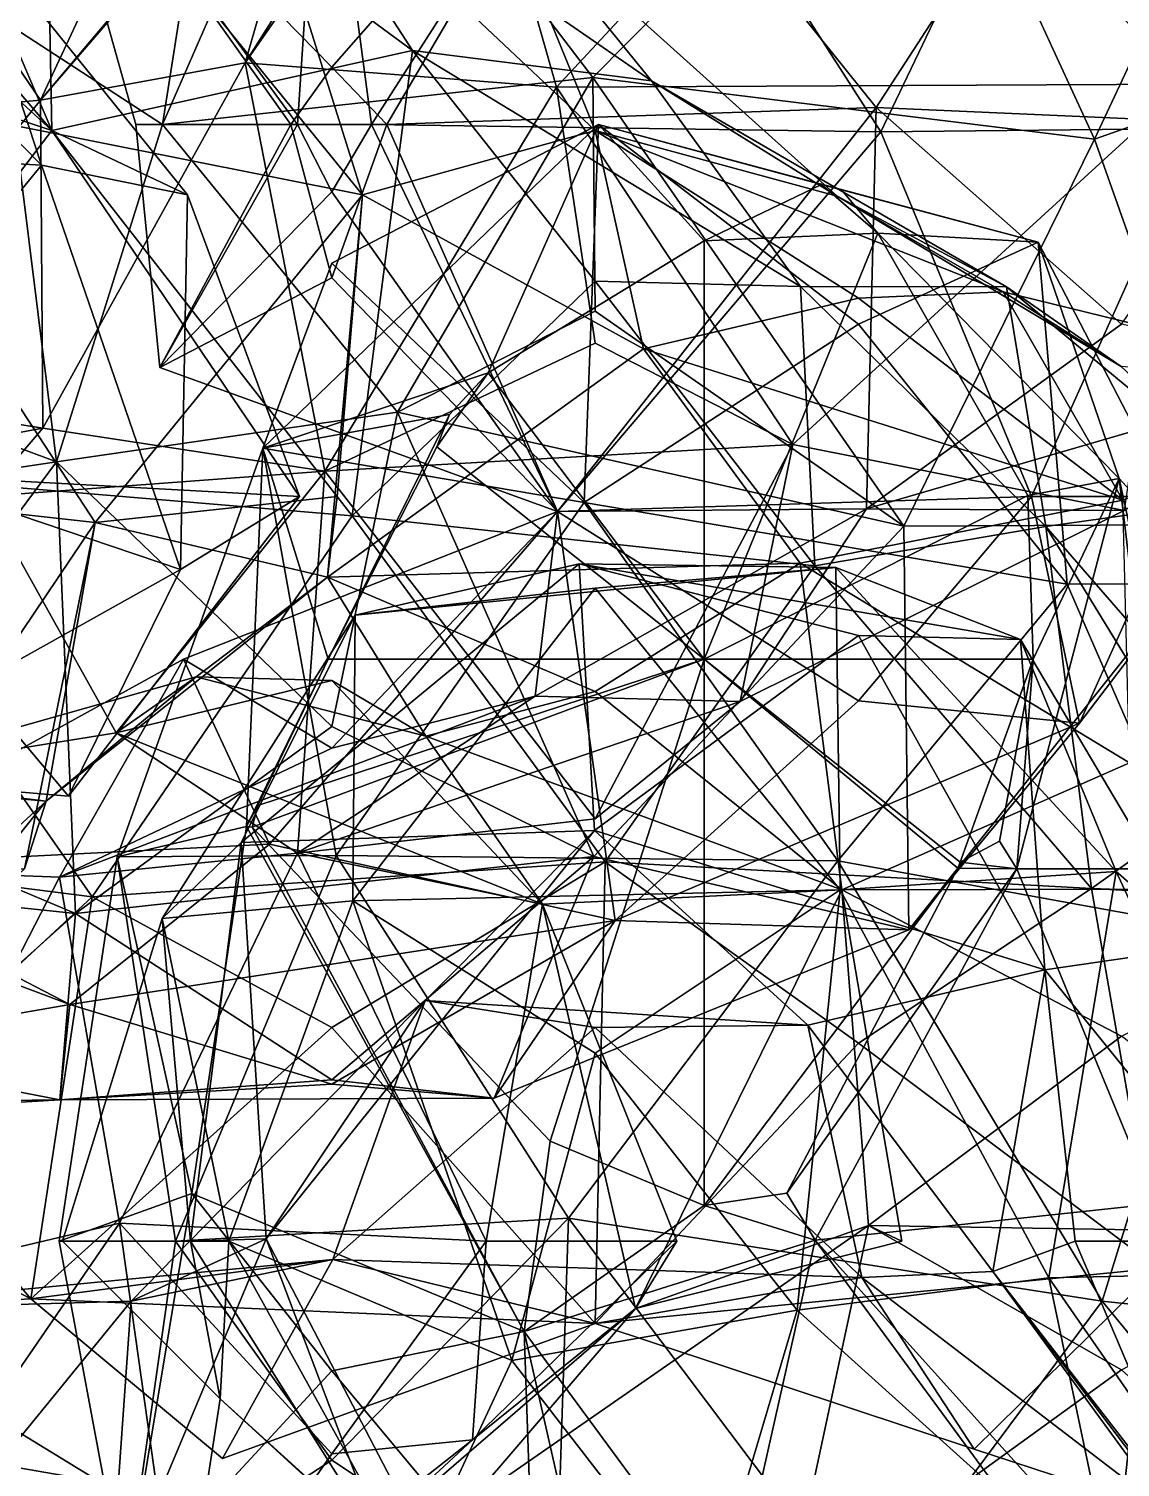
# Model space of a CAD drawing. Extents: x 290034 to 295698, y 4553723 to 4561693.
# Drawn here: x 293937.7 to 293989.9, y 4558913.9 to 4558982.8 of the extents above; entities that cross this region are included whole.
import ezdxf

# ---------------------------------------------------------------- set-up
doc = ezdxf.new("R2010")
doc.units = 0
doc.layers.add('Au_ppm_Pref_-_0_2', color=7, linetype='CONTINUOUS')

msp = doc.modelspace()

# ---------------------------------------------------------------- linework, layer by layer
at = {"layer": 'Au_ppm_Pref_-_0_2'}
for points in [[(293952.18, 4558995.551, 1829.159), (293960.344, 4559000.582, 1822.668), (293948.035, 4558981.137, 1822.266)], [(293960.344, 4559000.582, 1822.668), (293958.373, 4558996.01, 1820.353), (293948.035, 4558981.137, 1822.266)], [(293952.198, 4558996.783, 1781.509), (293946.444, 4558993.315, 1775.009), (293944.079, 4558978.192, 1776.898)], [(293952.198, 4558996.783, 1781.509), (293944.079, 4558978.192, 1776.898), (293964.676, 4558980.435, 1779.294)], [(293966.142, 4558997.038, 1797.775), (293954.07, 4558978.192, 1798.724), (293951.707, 4558995.983, 1795.949)], [(293980.13, 4558996.053, 1780.46), (293952.198, 4558996.783, 1781.509), (293964.676, 4558980.435, 1779.294)], [(293966.142, 4558997.038, 1797.775), (293978.448, 4558977.839, 1798.231), (293954.07, 4558978.192, 1798.724)], [(293966.142, 4558997.038, 1797.775), (293987.149, 4558996.01, 1798.282), (293978.448, 4558977.839, 1798.231)], [(293988.687, 4558977.489, 1782.138), (293980.13, 4558996.053, 1780.46), (293964.676, 4558980.435, 1779.294)], [(293988.687, 4558977.489, 1782.138), (293997.352, 4558996.01, 1784.261), (293980.13, 4558996.053, 1780.46)], [(293910.881, 4558976.907, 1828.809), (293927.023, 4558995.853, 1829.172), (293938.238, 4558979.355, 1828.291)], [(293945.999, 4558996.01, 1829.312), (293938.238, 4558979.355, 1828.291), (293927.023, 4558995.853, 1829.172)], [(293937.947, 4558995.47, 1799.596), (293951.707, 4558995.983, 1795.949), (293950.54, 4558978.192, 1798.842)], [(293964.978, 4558995.512, 1801.069), (293937.947, 4558995.47, 1799.596), (293952.18, 4558980.936, 1800.53)], [(293950.218, 4558978.192, 1800.54), (293952.18, 4558980.936, 1800.53), (293937.947, 4558995.47, 1799.596)], [(293942.796, 4558978.192, 1799.615), (293950.218, 4558978.192, 1800.54), (293937.947, 4558995.47, 1799.596)], [(293950.54, 4558978.192, 1798.842), (293942.796, 4558978.192, 1799.615), (293937.947, 4558995.47, 1799.596)], [(293945.999, 4558996.01, 1829.312), (293951.497, 4558995.044, 1829.312), (293938.238, 4558979.355, 1828.291)], [(293952.18, 4558995.551, 1829.159), (293948.035, 4558981.137, 1822.266), (293938.238, 4558979.355, 1828.291)], [(293952.18, 4558995.551, 1829.159), (293938.238, 4558979.355, 1828.291), (293951.497, 4558995.044, 1829.312)], [(293962.932, 4558979.965, 1816.655), (293948.035, 4558981.137, 1822.266), (293958.373, 4558996.01, 1820.353)], [(293951.707, 4558995.983, 1795.949), (293954.07, 4558978.192, 1798.724), (293950.54, 4558978.192, 1798.842)], [(293964.978, 4558995.512, 1801.069), (293952.18, 4558980.936, 1800.53), (293954.816, 4558978.192, 1800.858)], [(293964.978, 4558995.512, 1801.069), (293954.816, 4558978.192, 1800.858), (293978.224, 4558978.995, 1800.836)], [(293977.846, 4558996.026, 1817.129), (293962.932, 4558979.965, 1816.655), (293958.373, 4558996.01, 1820.353)], [(293977.846, 4558996.026, 1817.129), (293993.076, 4558980.122, 1816.558), (293962.932, 4558979.965, 1816.655)], [(293964.978, 4558995.512, 1801.069), (293978.224, 4558978.995, 1800.836), (293989.166, 4558995.846, 1801.695)], [(293977.846, 4558996.026, 1817.129), (294001.397, 4558995.996, 1819.858), (293993.076, 4558980.122, 1816.558)], [(293978.224, 4558978.995, 1800.836), (293996.642, 4558978.192, 1802.413), (293989.166, 4558995.846, 1801.695)], [(293978.448, 4558977.839, 1798.231), (293987.149, 4558996.01, 1798.282), (293993.577, 4558977.999, 1794.45)], [(293987.149, 4558996.01, 1798.282), (293995.109, 4558996.01, 1792.353), (293993.577, 4558977.999, 1794.45)], [(293998.907, 4558981.095, 1787.737), (293997.352, 4558996.01, 1784.261), (293988.687, 4558977.489, 1782.138)], [(293996.642, 4558978.192, 1802.413), (294002.143, 4558995.396, 1803.203), (293989.166, 4558995.846, 1801.695)], [(293938.769, 4558977.894, 1865), (293918.862, 4558984.528, 1864.948), (293924.305, 4558994.87, 1863.306)], [(293938.459, 4558994.692, 1858.891), (293938.769, 4558977.894, 1865), (293924.305, 4558994.87, 1863.306)], [(293938.769, 4558977.894, 1865), (293938.459, 4558994.692, 1858.891), (293956.036, 4558981.734, 1859.708)], [(293948.513, 4558993.38, 1852.538), (293956.036, 4558981.734, 1859.708), (293938.459, 4558994.692, 1858.891)], [(293927.124, 4558980.108, 1836.535), (293953.642, 4558974.822, 1835.685), (293937.649, 4558994.503, 1836.665)], [(293953.642, 4558974.822, 1835.685), (293947.605, 4558994.092, 1842.064), (293937.649, 4558994.503, 1836.665)], [(293953.642, 4558974.822, 1835.685), (293964.773, 4558977.899, 1841.149), (293947.605, 4558994.092, 1842.064)], [(293964.773, 4558977.899, 1841.149), (293960.097, 4558989.388, 1847.13), (293947.605, 4558994.092, 1842.064)], [(293944.079, 4558978.192, 1776.898), (293946.444, 4558993.315, 1775.009), (293936.369, 4558983.192, 1771.638)], [(293948.513, 4558993.38, 1852.538), (293960.097, 4558989.388, 1847.13), (293967.482, 4558980.272, 1853.028)], [(293967.482, 4558980.272, 1853.028), (293956.036, 4558981.734, 1859.708), (293948.513, 4558993.38, 1852.538)], [(293964.773, 4558977.899, 1841.149), (293976.356, 4558974.751, 1847.074), (293960.097, 4558989.388, 1847.13)], [(293960.097, 4558989.388, 1847.13), (293976.356, 4558974.751, 1847.074), (293967.482, 4558980.272, 1853.028)], [(293926.982, 4558988.762, 1867.364), (293918.862, 4558984.528, 1864.948), (293938.769, 4558977.894, 1865)], [(293934.256, 4558988.48, 1870.887), (293926.982, 4558988.762, 1867.364), (293938.769, 4558977.894, 1865)], [(293934.256, 4558988.48, 1870.887), (293938.288, 4558976.232, 1875.564), (293926.982, 4558987.749, 1874.073)], [(293934.256, 4558988.48, 1870.887), (293945.27, 4558974.813, 1870.887), (293938.288, 4558976.232, 1875.564)], [(293945.27, 4558974.813, 1870.887), (293934.256, 4558988.48, 1870.887), (293938.769, 4558977.894, 1865)], [(293914.977, 4558977.525, 1876.324), (293926.982, 4558987.749, 1874.073), (293938.288, 4558976.232, 1875.564)], [(293939.006, 4558962.039, 1776.862), (293936.369, 4558983.192, 1771.638), (293926.982, 4558966.515, 1771.965)], [(293939.006, 4558962.039, 1776.862), (293944.079, 4558978.192, 1776.898), (293936.369, 4558983.192, 1771.638)], [(293953.149, 4558959.456, 1864.674), (293938.769, 4558977.894, 1865), (293956.036, 4558981.734, 1859.708)], [(293953.149, 4558959.456, 1864.674), (293956.036, 4558981.734, 1859.708), (293964.779, 4558970.689, 1862.447)], [(293974.616, 4558970.438, 1857.726), (293964.779, 4558970.689, 1862.447), (293956.036, 4558981.734, 1859.708)], [(293974.616, 4558970.438, 1857.726), (293956.036, 4558981.734, 1859.708), (293967.482, 4558980.272, 1853.028)], [(293938.337, 4558963.656, 1822.865), (293938.238, 4558979.355, 1828.291), (293948.035, 4558981.137, 1822.266)], [(293938.337, 4558963.656, 1822.865), (293948.035, 4558981.137, 1822.266), (293951.836, 4558961.586, 1816.095)], [(293948.035, 4558981.137, 1822.266), (293962.932, 4558979.965, 1816.655), (293951.836, 4558961.586, 1816.095)], [(293954.816, 4558978.192, 1800.858), (293952.18, 4558980.936, 1800.53), (293950.218, 4558978.192, 1800.54)], [(293988.687, 4558977.489, 1782.138), (293995.203, 4558959.033, 1787.318), (293998.907, 4558981.095, 1787.737)], [(293955.321, 4558964.408, 1778.972), (293964.676, 4558980.435, 1779.294), (293944.079, 4558978.192, 1776.898)], [(293964.676, 4558980.435, 1779.294), (293955.321, 4558964.408, 1778.972), (293964.779, 4558969.255, 1778.818)], [(293988.687, 4558977.489, 1782.138), (293964.676, 4558980.435, 1779.294), (293979.561, 4558958.954, 1781.036)], [(293964.779, 4558969.255, 1778.818), (293979.561, 4558958.954, 1781.036), (293964.676, 4558980.435, 1779.294)], [(293984.475, 4558970.41, 1853.069), (293974.616, 4558970.438, 1857.726), (293967.482, 4558980.272, 1853.028)], [(293976.356, 4558974.751, 1847.074), (293984.475, 4558970.41, 1853.069), (293967.482, 4558980.272, 1853.028)], [(293940.845, 4558959.135, 1835.826), (293927.124, 4558980.108, 1836.535), (293927.011, 4558960.658, 1838.583)], [(293940.845, 4558959.135, 1835.826), (293953.642, 4558974.822, 1835.685), (293927.124, 4558980.108, 1836.535)], [(293951.836, 4558961.586, 1816.095), (293962.932, 4558979.965, 1816.655), (293964.779, 4558967.72, 1813.943)], [(293993.076, 4558980.122, 1816.558), (293974.243, 4558962.861, 1815.126), (293962.932, 4558979.965, 1816.655)], [(293974.243, 4558962.861, 1815.126), (293964.779, 4558967.72, 1813.943), (293962.932, 4558979.965, 1816.655)], [(293993.076, 4558980.122, 1816.558), (293990.092, 4558959.703, 1811.622), (293974.243, 4558962.861, 1815.126)], [(293910.881, 4558976.907, 1828.809), (293938.238, 4558979.355, 1828.291), (293926.982, 4558965.437, 1827.624)], [(293938.337, 4558963.656, 1822.865), (293926.982, 4558965.437, 1827.624), (293938.238, 4558979.355, 1828.291)], [(293978.224, 4558978.995, 1800.836), (293954.816, 4558978.192, 1800.858), (293962.975, 4558959.662, 1799.237)], [(293978.224, 4558978.995, 1800.836), (293962.975, 4558959.662, 1799.237), (293977.774, 4558959.792, 1805.031)], [(293978.224, 4558978.995, 1800.836), (293977.774, 4558959.792, 1805.031), (293989.978, 4558968.635, 1802.369)], [(293978.224, 4558978.995, 1800.836), (293989.978, 4558968.635, 1802.369), (293996.642, 4558978.192, 1802.413)], [(293939.006, 4558962.039, 1776.862), (293955.321, 4558964.408, 1778.972), (293944.079, 4558978.192, 1776.898)], [(293943.945, 4558966.546, 1799.615), (293950.218, 4558978.192, 1800.54), (293942.796, 4558978.192, 1799.615)], [(293943.945, 4558966.546, 1799.615), (293942.796, 4558978.192, 1799.615), (293950.54, 4558978.192, 1798.842)], [(293943.945, 4558966.546, 1799.615), (293952.18, 4558970.852, 1802.062), (293950.218, 4558978.192, 1800.54)], [(293943.945, 4558966.546, 1799.615), (293950.54, 4558978.192, 1798.842), (293952.18, 4558974.959, 1798.537)], [(293948.879, 4558962.684, 1924.735), (293964.94, 4558978.191, 1924.096), (293959.655, 4558966.302, 1930.659)], [(293948.879, 4558962.684, 1924.735), (293952.18, 4558971.549, 1920.616), (293964.94, 4558978.191, 1924.096)], [(293952.18, 4558970.852, 1802.062), (293954.816, 4558978.192, 1800.858), (293950.218, 4558978.192, 1800.54)], [(293954.07, 4558978.192, 1798.724), (293952.18, 4558974.959, 1798.537), (293950.54, 4558978.192, 1798.842)], [(293954.816, 4558978.192, 1800.858), (293952.18, 4558970.852, 1802.062), (293962.975, 4558959.662, 1799.237)], [(293952.18, 4558974.959, 1798.537), (293954.07, 4558978.192, 1798.724), (293962.975, 4558959.662, 1799.237)], [(293952.18, 4558971.549, 1920.616), (293964.251, 4558960.096, 1919.129), (293964.94, 4558978.191, 1924.096)], [(293962.975, 4558959.662, 1799.237), (293954.07, 4558978.192, 1798.724), (293978.448, 4558977.839, 1798.231)], [(293964.94, 4558978.191, 1924.096), (293970, 4558972.616, 1929.608), (293959.655, 4558966.302, 1930.659)], [(293964.251, 4558960.096, 1919.129), (293977.379, 4558968.623, 1921.592), (293964.94, 4558978.191, 1924.096)], [(293964.94, 4558978.191, 1924.096), (293975.615, 4558975.307, 1929.55), (293970, 4558972.616, 1929.608)], [(293985.99, 4558972.553, 1924.341), (293975.615, 4558975.307, 1929.55), (293964.94, 4558978.191, 1924.096)], [(293977.379, 4558968.623, 1921.592), (293985.99, 4558972.553, 1924.341), (293964.94, 4558978.191, 1924.096)], [(293927.323, 4558962.843, 1874.433), (293914.977, 4558977.525, 1876.324), (293938.288, 4558976.232, 1875.564)], [(293926.391, 4558961.706, 1865.221), (293950.623, 4558960.374, 1865.682), (293938.769, 4558977.894, 1865)], [(293926.391, 4558961.706, 1865.221), (293938.769, 4558977.894, 1865), (293953.149, 4558959.456, 1864.674)], [(293945.27, 4558974.813, 1870.887), (293938.769, 4558977.894, 1865), (293950.623, 4558960.374, 1865.682)], [(293953.642, 4558974.822, 1835.685), (293967.092, 4558967.453, 1833.982), (293964.773, 4558977.899, 1841.149)], [(293978.448, 4558977.839, 1798.231), (293985.657, 4558960.374, 1797.579), (293962.975, 4558959.662, 1799.237)], [(293964.773, 4558977.899, 1841.149), (293967.092, 4558967.453, 1833.982), (293977.379, 4558969.871, 1838.025)], [(293977.379, 4558969.871, 1838.025), (293984.307, 4558970.173, 1841.191), (293964.773, 4558977.899, 1841.149)], [(293964.773, 4558977.899, 1841.149), (293984.307, 4558970.173, 1841.191), (293976.356, 4558974.751, 1847.074)], [(293978.448, 4558977.839, 1798.231), (293993.577, 4558977.999, 1794.45), (293985.657, 4558960.374, 1797.579)], [(293979.561, 4558958.954, 1781.036), (293995.203, 4558959.033, 1787.318), (293988.687, 4558977.489, 1782.138)], [(293992.84, 4558960.374, 1793.676), (293985.657, 4558960.374, 1797.579), (293993.577, 4558977.999, 1794.45)], [(293927.323, 4558962.843, 1874.433), (293938.288, 4558976.232, 1875.564), (293944.932, 4558956.89, 1872.148)], [(293945.27, 4558974.813, 1870.887), (293944.932, 4558956.89, 1872.148), (293938.288, 4558976.232, 1875.564)], [(293940.845, 4558959.135, 1835.826), (293952.425, 4558960.374, 1835.251), (293953.642, 4558974.822, 1835.685)], [(293962.975, 4558959.662, 1799.237), (293943.945, 4558966.546, 1799.615), (293952.18, 4558974.959, 1798.537)], [(293944.932, 4558956.89, 1872.148), (293945.27, 4558974.813, 1870.887), (293950.623, 4558960.374, 1865.682)], [(293952.425, 4558960.374, 1835.251), (293951.976, 4558956.522, 1829.35), (293953.642, 4558974.822, 1835.685)], [(293951.976, 4558956.522, 1829.35), (293967.092, 4558967.453, 1833.982), (293953.642, 4558974.822, 1835.685)], [(293978.308, 4558972.988, 1929.916), (293970, 4558972.616, 1929.608), (293975.615, 4558975.307, 1929.55)], [(293975.615, 4558975.307, 1929.55), (293976.565, 4558975.052, 1929.618), (293978.308, 4558972.988, 1929.916)], [(293985.99, 4558972.553, 1924.341), (293976.565, 4558975.052, 1929.618), (293975.615, 4558975.307, 1929.55)], [(293976.356, 4558974.751, 1847.074), (293989.961, 4558966.602, 1847.094), (293984.475, 4558970.41, 1853.069)], [(293984.307, 4558970.173, 1841.191), (293989.961, 4558966.602, 1847.094), (293976.356, 4558974.751, 1847.074)], [(293976.565, 4558975.052, 1929.618), (293985.99, 4558972.553, 1924.341), (293978.308, 4558972.988, 1929.916)], [(293970, 4558972.616, 1929.608), (293978.308, 4558972.988, 1929.916), (293970, 4558952.596, 1931.793)], [(293970, 4558952.596, 1931.793), (293978.308, 4558972.988, 1929.916), (293985.483, 4558960.425, 1931.588)], [(293989.861, 4558961.246, 1930.35), (293985.483, 4558960.425, 1931.588), (293978.308, 4558972.988, 1929.916)], [(293985.99, 4558972.553, 1924.341), (293989.861, 4558961.246, 1930.35), (293978.308, 4558972.988, 1929.916)], [(293970, 4558972.616, 1929.608), (293970, 4558952.596, 1931.793), (293959.655, 4558966.302, 1930.659)], [(293987.375, 4558956.186, 1921.025), (293985.99, 4558972.553, 1924.341), (293977.379, 4558968.623, 1921.592)], [(293987.375, 4558956.186, 1921.025), (293994.46, 4558956.21, 1924.341), (293985.99, 4558972.553, 1924.341)], [(293994.46, 4558956.21, 1924.341), (293989.861, 4558961.246, 1930.35), (293985.99, 4558972.553, 1924.341)], [(293952.18, 4558971.549, 1920.616), (293948.879, 4558962.684, 1924.735), (293964.251, 4558960.096, 1919.129)], [(293952.18, 4558970.852, 1802.062), (293943.945, 4558966.546, 1799.615), (293962.975, 4558959.662, 1799.237)], [(293975.294, 4558957.055, 1862.859), (293953.149, 4558959.456, 1864.674), (293964.779, 4558970.689, 1862.447)], [(293975.294, 4558957.055, 1862.859), (293964.779, 4558970.689, 1862.447), (293974.616, 4558970.438, 1857.726)], [(293977.379, 4558969.871, 1838.025), (293967.092, 4558967.453, 1833.982), (293990.038, 4558960.199, 1835.244)], [(293986.343, 4558958.941, 1858.603), (293975.294, 4558957.055, 1862.859), (293974.616, 4558970.438, 1857.726)], [(293986.343, 4558958.941, 1858.603), (293974.616, 4558970.438, 1857.726), (293984.475, 4558970.41, 1853.069)], [(293990.038, 4558960.199, 1835.244), (293984.307, 4558970.173, 1841.191), (293977.379, 4558969.871, 1838.025)], [(293989.961, 4558966.602, 1847.094), (293984.307, 4558970.173, 1841.191), (294003.394, 4558965.496, 1841.216)], [(293990.038, 4558960.199, 1835.244), (294003.394, 4558965.496, 1841.216), (293984.307, 4558970.173, 1841.191)], [(293996.582, 4558960.374, 1851.611), (293986.343, 4558958.941, 1858.603), (293984.475, 4558970.41, 1853.069)], [(293996.582, 4558960.374, 1851.611), (293984.475, 4558970.41, 1853.069), (293989.961, 4558966.602, 1847.094)], [(293955.321, 4558964.408, 1778.972), (293979.561, 4558958.954, 1781.036), (293964.779, 4558969.255, 1778.818)], [(293987.375, 4558956.186, 1921.025), (293977.379, 4558968.623, 1921.592), (293964.251, 4558960.096, 1919.129)], [(294000.323, 4558966.368, 1806.49), (293989.978, 4558968.635, 1802.369), (293977.774, 4558959.792, 1805.031)], [(293974.243, 4558962.861, 1815.126), (293951.836, 4558961.586, 1816.095), (293964.779, 4558967.72, 1813.943)], [(293951.976, 4558956.522, 1829.35), (293974.585, 4558957.183, 1830.441), (293967.092, 4558967.453, 1833.982)], [(293990.038, 4558960.199, 1835.244), (293967.092, 4558967.453, 1833.982), (293974.585, 4558957.183, 1830.441)], [(293926.982, 4558966.515, 1771.965), (293915.386, 4558958.498, 1775.431), (293939.006, 4558962.039, 1776.862)], [(293957.812, 4558964.298, 1930.942), (293948.879, 4558962.684, 1924.735), (293959.655, 4558966.302, 1930.659)], [(293957.812, 4558964.298, 1930.942), (293959.655, 4558966.302, 1930.659), (293957.207, 4558962.749, 1931.132)], [(293959.655, 4558966.302, 1930.659), (293970, 4558952.596, 1931.793), (293957.207, 4558962.749, 1931.132)], [(293990.092, 4558959.703, 1811.622), (294000.323, 4558966.368, 1806.49), (293977.774, 4558959.792, 1805.031)], [(293938.337, 4558963.656, 1822.865), (293914.189, 4558959.218, 1823.269), (293926.982, 4558965.437, 1827.624)], [(293939.006, 4558962.039, 1776.862), (293952.18, 4558949.375, 1778.131), (293955.321, 4558964.408, 1778.972)], [(293952.18, 4558949.375, 1778.131), (293964.714, 4558943.146, 1782.033), (293955.321, 4558964.408, 1778.972)], [(293964.714, 4558943.146, 1782.033), (293979.561, 4558958.954, 1781.036), (293955.321, 4558964.408, 1778.972)], [(293951.999, 4558952.596, 1931.417), (293948.879, 4558962.684, 1924.735), (293957.812, 4558964.298, 1930.942)], [(293957.207, 4558962.749, 1931.132), (293951.999, 4558952.596, 1931.417), (293957.812, 4558964.298, 1930.942)], [(293938.337, 4558963.656, 1822.865), (293935.536, 4558960.374, 1818.796), (293914.189, 4558959.218, 1823.269)], [(293938.337, 4558963.656, 1822.865), (293951.836, 4558961.586, 1816.095), (293935.536, 4558960.374, 1818.796)], [(293927.386, 4558947.07, 1870.887), (293927.323, 4558962.843, 1874.433), (293944.932, 4558956.89, 1872.148)], [(293952.379, 4558943.191, 1919.176), (293948.879, 4558962.684, 1924.735), (293941.902, 4558943.134, 1924.591)], [(293941.902, 4558943.134, 1924.591), (293948.879, 4558962.684, 1924.735), (293948.094, 4558944.574, 1931.804)], [(293948.094, 4558944.574, 1931.804), (293948.879, 4558962.684, 1924.735), (293951.999, 4558952.596, 1931.417)], [(293952.379, 4558943.191, 1919.176), (293964.251, 4558960.096, 1919.129), (293948.879, 4558962.684, 1924.735)], [(293964.779, 4558944.952, 1816.635), (293951.836, 4558961.586, 1816.095), (293974.243, 4558962.861, 1815.126)], [(293970, 4558952.596, 1931.793), (293951.999, 4558952.596, 1931.417), (293957.207, 4558962.749, 1931.132)], [(293964.779, 4558944.952, 1816.635), (293974.243, 4558962.861, 1815.126), (293971.721, 4558950.557, 1811.494)], [(293974.243, 4558962.861, 1815.126), (293990.092, 4558959.703, 1811.622), (293971.721, 4558950.557, 1811.494)], [(293939.006, 4558962.039, 1776.862), (293915.386, 4558958.498, 1775.431), (293926.982, 4558945.852, 1776.957)], [(293940.705, 4558941.213, 1864.766), (293916.111, 4558944.337, 1863.54), (293926.391, 4558961.706, 1865.221)], [(293927.386, 4558947.07, 1870.887), (293939.581, 4558946.03, 1866.106), (293926.391, 4558961.706, 1865.221)], [(293939.581, 4558946.03, 1866.106), (293950.623, 4558960.374, 1865.682), (293926.391, 4558961.706, 1865.221)], [(293940.705, 4558941.213, 1864.766), (293926.391, 4558961.706, 1865.221), (293953.149, 4558959.456, 1864.674)], [(293926.982, 4558945.852, 1776.957), (293939.903, 4558940.421, 1780.727), (293939.006, 4558962.039, 1776.862)], [(293939.006, 4558962.039, 1776.862), (293939.903, 4558940.421, 1780.727), (293952.18, 4558949.375, 1778.131)], [(293935.536, 4558960.374, 1818.796), (293951.836, 4558961.586, 1816.095), (293941.853, 4558949.063, 1818.531)], [(293941.853, 4558949.063, 1818.531), (293951.836, 4558961.586, 1816.095), (293950.535, 4558943.297, 1811.738)], [(293964.779, 4558944.952, 1816.635), (293950.535, 4558943.297, 1811.738), (293951.836, 4558961.586, 1816.095)], [(293989.861, 4558961.246, 1930.35), (293984.962, 4558942.556, 1933.855), (293985.746, 4558952.596, 1932.453)], [(293992.102, 4558942.556, 1930.281), (293984.962, 4558942.556, 1933.855), (293989.861, 4558961.246, 1930.35)], [(293989.861, 4558961.246, 1930.35), (293985.746, 4558952.596, 1932.453), (293985.483, 4558960.425, 1931.588)], [(293994.46, 4558956.21, 1924.341), (293994.561, 4558939.635, 1923.858), (293989.861, 4558961.246, 1930.35)], [(293994.561, 4558939.635, 1923.858), (293992.102, 4558942.556, 1930.281), (293989.861, 4558961.246, 1930.35)], [(293940.845, 4558959.135, 1835.826), (293927.011, 4558960.658, 1838.583), (293929.685, 4558942.556, 1836.526)], [(293928.821, 4558946.972, 1823.977), (293935.536, 4558960.374, 1818.796), (293941.853, 4558949.063, 1818.531)], [(293939.581, 4558946.03, 1866.106), (293944.932, 4558956.89, 1872.148), (293950.623, 4558960.374, 1865.682)], [(293952.425, 4558960.374, 1835.251), (293940.845, 4558959.135, 1835.826), (293951.976, 4558956.522, 1829.35)], [(293977.379, 4558950.593, 1796.937), (293962.975, 4558959.662, 1799.237), (293985.657, 4558960.374, 1797.579)], [(293985.746, 4558952.596, 1932.453), (293970, 4558952.596, 1931.793), (293985.483, 4558960.425, 1931.588)], [(293987.954, 4558949.528, 1792.306), (293977.379, 4558950.593, 1796.937), (293985.657, 4558960.374, 1797.579)], [(293992.84, 4558960.374, 1793.676), (293987.954, 4558949.528, 1792.306), (293985.657, 4558960.374, 1797.579)], [(293996.582, 4558960.374, 1851.611), (293994.749, 4558945.212, 1853.784), (293986.343, 4558958.941, 1858.603)], [(293987.954, 4558949.528, 1792.306), (293992.84, 4558960.374, 1793.676), (293995.203, 4558959.033, 1787.318)], [(293945.082, 4558952.594, 1799.615), (293952.18, 4558948.327, 1801.539), (293962.975, 4558959.662, 1799.237)], [(293949.191, 4558943.729, 1797.815), (293945.082, 4558952.594, 1799.615), (293962.975, 4558959.662, 1799.237)], [(293965.731, 4558940.084, 1794.173), (293949.191, 4558943.729, 1797.815), (293962.975, 4558959.662, 1799.237)], [(293952.18, 4558948.327, 1801.539), (293961.915, 4558950.814, 1806.957), (293962.975, 4558959.662, 1799.237)], [(293952.379, 4558943.191, 1919.176), (293976.389, 4558942.937, 1918.32), (293964.251, 4558960.096, 1919.129)], [(293971.721, 4558950.557, 1811.494), (293977.774, 4558959.792, 1805.031), (293961.915, 4558950.814, 1806.957)], [(293962.975, 4558959.662, 1799.237), (293961.915, 4558950.814, 1806.957), (293977.774, 4558959.792, 1805.031)], [(293962.975, 4558959.662, 1799.237), (293977.379, 4558950.593, 1796.937), (293965.731, 4558940.084, 1794.173)], [(293987.375, 4558956.186, 1921.025), (293964.251, 4558960.096, 1919.129), (293976.389, 4558942.937, 1918.32)], [(293990.092, 4558959.703, 1811.622), (293977.774, 4558959.792, 1805.031), (293971.721, 4558950.557, 1811.494)], [(293974.585, 4558957.183, 1830.441), (293990.355, 4558947.634, 1828.954), (293990.038, 4558960.199, 1835.244)], [(293940.845, 4558959.135, 1835.826), (293929.685, 4558942.556, 1836.526), (293937.46, 4558942.556, 1835.251)], [(293940.845, 4558959.135, 1835.826), (293937.46, 4558942.556, 1835.251), (293938.501, 4558945.791, 1829.382)], [(293940.845, 4558959.135, 1835.826), (293938.501, 4558945.791, 1829.382), (293951.976, 4558956.522, 1829.35)], [(293940.705, 4558941.213, 1864.766), (293953.149, 4558959.456, 1864.674), (293965.265, 4558942.889, 1865.815)], [(293975.294, 4558957.055, 1862.859), (293965.265, 4558942.889, 1865.815), (293953.149, 4558959.456, 1864.674)], [(293964.714, 4558943.146, 1782.033), (293979.801, 4558939.628, 1787.8), (293979.561, 4558958.954, 1781.036)], [(293986.343, 4558958.941, 1858.603), (293988.534, 4558941.609, 1864.679), (293975.294, 4558957.055, 1862.859)], [(293979.801, 4558939.628, 1787.8), (293995.203, 4558959.033, 1787.318), (293979.561, 4558958.954, 1781.036)], [(293987.954, 4558949.528, 1792.306), (293995.203, 4558959.033, 1787.318), (293979.801, 4558939.628, 1787.8)], [(293986.343, 4558958.941, 1858.603), (293994.749, 4558945.212, 1853.784), (294001.823, 4558941.117, 1858.934)], [(294001.823, 4558941.117, 1858.934), (293988.534, 4558941.609, 1864.679), (293986.343, 4558958.941, 1858.603)], [(293927.386, 4558947.07, 1870.887), (293944.932, 4558956.89, 1872.148), (293939.581, 4558946.03, 1866.106)], [(293947.845, 4558943.812, 1894.435), (293964.744, 4558944.393, 1888.705), (293964.011, 4558957.148, 1894.849)], [(293947.845, 4558943.812, 1894.435), (293964.011, 4558957.148, 1894.849), (293953.298, 4558954.701, 1899.22)], [(293974.585, 4558957.183, 1830.441), (293951.976, 4558956.522, 1829.35), (293964.779, 4558951.038, 1826.485)], [(293976.3, 4558956.98, 1899.961), (293953.298, 4558954.701, 1899.22), (293964.011, 4558957.148, 1894.849)], [(293953.298, 4558954.701, 1899.22), (293976.3, 4558956.98, 1899.961), (293964.779, 4558955.991, 1905.062)], [(293985.144, 4558953.538, 1894.645), (293976.3, 4558956.98, 1899.961), (293964.011, 4558957.148, 1894.849)], [(293985.144, 4558953.538, 1894.645), (293964.011, 4558957.148, 1894.849), (293977.379, 4558953.718, 1890.924)], [(293977.379, 4558953.718, 1890.924), (293964.011, 4558957.148, 1894.849), (293964.744, 4558944.393, 1888.705)], [(293976.594, 4558941.554, 1823.994), (293974.585, 4558957.183, 1830.441), (293964.779, 4558951.038, 1826.485)], [(293976.506, 4558941.555, 1906.372), (293964.779, 4558955.991, 1905.062), (293976.3, 4558956.98, 1899.961)], [(293965.265, 4558942.889, 1865.815), (293975.294, 4558957.055, 1862.859), (293988.534, 4558941.609, 1864.679)], [(293976.594, 4558941.554, 1823.994), (293990.355, 4558947.634, 1828.954), (293974.585, 4558957.183, 1830.441)], [(293985.144, 4558953.538, 1894.645), (293989.716, 4558942.421, 1900.506), (293976.3, 4558956.98, 1899.961)], [(293976.506, 4558941.555, 1906.372), (293976.3, 4558956.98, 1899.961), (293989.716, 4558942.421, 1900.506)], [(293938.501, 4558945.791, 1829.382), (293945.683, 4558951.745, 1823.373), (293951.976, 4558956.522, 1829.35)], [(293945.683, 4558951.745, 1823.373), (293956.67, 4558948.906, 1823.373), (293951.976, 4558956.522, 1829.35)], [(293956.67, 4558948.906, 1823.373), (293964.779, 4558951.038, 1826.485), (293951.976, 4558956.522, 1829.35)], [(293994.561, 4558939.635, 1923.858), (293987.375, 4558956.186, 1921.025), (293976.389, 4558942.937, 1918.32)], [(293994.46, 4558956.21, 1924.341), (293987.375, 4558956.186, 1921.025), (293994.561, 4558939.635, 1923.858)], [(293976.506, 4558941.555, 1906.372), (293953.187, 4558941.027, 1906.221), (293964.779, 4558955.991, 1905.062)], [(293953.187, 4558941.027, 1906.221), (293953.298, 4558954.701, 1899.22), (293964.779, 4558955.991, 1905.062)], [(293953.187, 4558941.027, 1906.221), (293944.05, 4558940.173, 1900.584), (293953.298, 4558954.701, 1899.22)], [(293953.298, 4558954.701, 1899.22), (293944.05, 4558940.173, 1900.584), (293947.845, 4558943.812, 1894.435)], [(294001.823, 4558941.117, 1858.934), (294006.696, 4558954.549, 1864.948), (293988.534, 4558941.609, 1864.679)], [(293988.534, 4558941.609, 1864.679), (294006.696, 4558954.549, 1864.948), (294006.871, 4558940.602, 1869.994)], [(293986.305, 4558937.718, 1890.189), (293977.379, 4558953.718, 1890.924), (293964.744, 4558944.393, 1888.705)], [(293985.144, 4558953.538, 1894.645), (293977.379, 4558953.718, 1890.924), (293986.305, 4558937.718, 1890.189)], [(293985.144, 4558953.538, 1894.645), (293993.862, 4558938.825, 1894.645), (293989.716, 4558942.421, 1900.506)], [(293985.144, 4558953.538, 1894.645), (293986.305, 4558937.718, 1890.189), (293993.862, 4558938.825, 1894.645)], [(293927.005, 4558942.621, 1799.629), (293939.139, 4558942.151, 1805.825), (293945.082, 4558952.594, 1799.615)], [(293927.005, 4558942.621, 1799.629), (293945.082, 4558952.594, 1799.615), (293949.191, 4558943.729, 1797.815)], [(293939.139, 4558942.151, 1805.825), (293952.18, 4558948.327, 1801.539), (293945.082, 4558952.594, 1799.615)], [(293948.094, 4558944.574, 1931.804), (293951.999, 4558952.596, 1931.417), (293948.639, 4558945.583, 1931.797)], [(293962.625, 4558929.513, 1933.12), (293948.369, 4558944.543, 1931.858), (293970, 4558952.596, 1931.793)], [(293970, 4558952.596, 1931.793), (293948.369, 4558944.543, 1931.858), (293948.639, 4558945.583, 1931.797)], [(293970, 4558952.596, 1931.793), (293948.639, 4558945.583, 1931.797), (293951.999, 4558952.596, 1931.417)], [(293970, 4558926.436, 1933.472), (293962.625, 4558929.513, 1933.12), (293970, 4558952.596, 1931.793)], [(293982.25, 4558942.873, 1934.009), (293982.137, 4558942.58, 1934.013), (293970, 4558952.596, 1931.793)], [(293982.137, 4558942.58, 1934.013), (293970, 4558926.436, 1933.472), (293970, 4558952.596, 1931.793)], [(293982.25, 4558942.873, 1934.009), (293970, 4558952.596, 1931.793), (293985.746, 4558952.596, 1932.453)], [(293984.14, 4558943.886, 1933.911), (293982.25, 4558942.873, 1934.009), (293985.746, 4558952.596, 1932.453)], [(293985.746, 4558952.596, 1932.453), (293984.962, 4558942.556, 1933.855), (293984.14, 4558943.886, 1933.911)], [(293945.683, 4558951.745, 1823.373), (293938.501, 4558945.791, 1829.382), (293928.821, 4558946.972, 1823.977)], [(293928.821, 4558946.972, 1823.977), (293941.853, 4558949.063, 1818.531), (293945.683, 4558951.745, 1823.373)], [(293945.683, 4558951.745, 1823.373), (293941.853, 4558949.063, 1818.531), (293952.18, 4558951.575, 1820.367)], [(293962.255, 4558940.86, 1818.074), (293952.18, 4558951.575, 1820.367), (293941.853, 4558949.063, 1818.531)], [(293945.683, 4558951.745, 1823.373), (293952.18, 4558951.575, 1820.367), (293956.67, 4558948.906, 1823.373)], [(293962.255, 4558940.86, 1818.074), (293956.67, 4558948.906, 1823.373), (293952.18, 4558951.575, 1820.367)], [(293950.535, 4558943.297, 1811.738), (293961.915, 4558950.814, 1806.957), (293939.139, 4558942.151, 1805.825)], [(293939.139, 4558942.151, 1805.825), (293961.915, 4558950.814, 1806.957), (293952.18, 4558948.327, 1801.539)], [(293971.721, 4558950.557, 1811.494), (293961.915, 4558950.814, 1806.957), (293950.535, 4558943.297, 1811.738)], [(293976.594, 4558941.554, 1823.994), (293964.779, 4558951.038, 1826.485), (293956.67, 4558948.906, 1823.373)], [(293977.379, 4558950.593, 1796.937), (293987.954, 4558949.528, 1792.306), (293965.731, 4558940.084, 1794.173)], [(293964.779, 4558944.952, 1816.635), (293971.721, 4558950.557, 1811.494), (293950.535, 4558943.297, 1811.738)], [(293952.18, 4558949.375, 1778.131), (293939.903, 4558940.421, 1780.727), (293964.714, 4558943.146, 1782.033)], [(293987.954, 4558949.528, 1792.306), (293979.801, 4558939.628, 1787.8), (293965.731, 4558940.084, 1794.173)], [(293962.255, 4558940.86, 1818.074), (293941.853, 4558949.063, 1818.531), (293950.535, 4558943.297, 1811.738)], [(293962.255, 4558940.86, 1818.074), (293976.594, 4558941.554, 1823.994), (293956.67, 4558948.906, 1823.373)], [(293938.501, 4558945.791, 1829.382), (293926.982, 4558935.271, 1832.823), (293917.466, 4558947.665, 1830.761)], [(293938.501, 4558945.791, 1829.382), (293917.466, 4558947.665, 1830.761), (293928.821, 4558946.972, 1823.977)], [(293976.594, 4558941.554, 1823.994), (294004.109, 4558941.609, 1823.698), (293990.355, 4558947.634, 1828.954)], [(293919.552, 4558942.556, 1779.361), (293939.903, 4558940.421, 1780.727), (293926.982, 4558945.852, 1776.957)], [(293931.153, 4558936.657, 1835.251), (293926.982, 4558935.271, 1832.823), (293938.501, 4558945.791, 1829.382)], [(293931.153, 4558936.657, 1835.251), (293938.501, 4558945.791, 1829.382), (293937.46, 4558942.556, 1835.251)], [(293915.479, 4558945.136, 1793.782), (293927.005, 4558942.621, 1799.629), (293939.634, 4558936.064, 1793.705)], [(293915.479, 4558945.136, 1793.782), (293939.634, 4558936.064, 1793.705), (293926.982, 4558933.864, 1790.634)], [(293948.369, 4558944.543, 1931.858), (293948.094, 4558944.574, 1931.804), (293948.639, 4558945.583, 1931.797)], [(293941.902, 4558943.134, 1924.591), (293948.094, 4558944.574, 1931.804), (293945.481, 4558927.008, 1929.567)], [(293948.094, 4558944.574, 1931.804), (293961.38, 4558920.414, 1931.825), (293945.481, 4558927.008, 1929.567)], [(293964.744, 4558944.393, 1888.705), (293947.845, 4558943.812, 1894.435), (293949.028, 4558924.849, 1888.53)], [(293948.369, 4558944.543, 1931.858), (293961.38, 4558920.414, 1931.825), (293948.094, 4558944.574, 1931.804)], [(293962.625, 4558929.513, 1933.12), (293961.38, 4558920.414, 1931.825), (293948.369, 4558944.543, 1931.858)], [(293956.643, 4558936.245, 1882.766), (293964.744, 4558944.393, 1888.705), (293949.028, 4558924.849, 1888.53)], [(293956.643, 4558936.245, 1882.766), (293974.957, 4558935.075, 1884.118), (293964.744, 4558944.393, 1888.705)], [(293974.957, 4558935.075, 1884.118), (293986.305, 4558937.718, 1890.189), (293964.744, 4558944.393, 1888.705)], [(293940.705, 4558941.213, 1864.766), (293926.352, 4558927.887, 1865.7), (293916.111, 4558944.337, 1863.54)], [(293927.005, 4558942.621, 1799.629), (293949.191, 4558943.729, 1797.815), (293939.634, 4558936.064, 1793.705)], [(293939.634, 4558936.064, 1793.705), (293949.191, 4558943.729, 1797.815), (293965.731, 4558940.084, 1794.173)], [(293944.05, 4558940.173, 1900.584), (293945.418, 4558924.738, 1895.961), (293947.845, 4558943.812, 1894.435)], [(293945.418, 4558924.738, 1895.961), (293949.028, 4558924.849, 1888.53), (293947.845, 4558943.812, 1894.435)], [(293984.962, 4558942.556, 1933.855), (293982.25, 4558942.873, 1934.009), (293984.14, 4558943.886, 1933.911)], [(293939.123, 4558924.738, 1924.341), (293941.902, 4558943.134, 1924.591), (293945.481, 4558927.008, 1929.567)], [(293941.902, 4558943.134, 1924.591), (293939.123, 4558924.738, 1924.341), (293944.693, 4558924.738, 1920.812)], [(293942.012, 4558925.589, 1811.254), (293950.535, 4558943.297, 1811.738), (293939.139, 4558942.151, 1805.825)], [(293964.714, 4558943.146, 1782.033), (293939.903, 4558940.421, 1780.727), (293952.18, 4558932.457, 1784.37)], [(293941.902, 4558943.134, 1924.591), (293944.693, 4558924.738, 1920.812), (293952.379, 4558943.191, 1919.176)], [(293959.556, 4558924.738, 1813.957), (293950.535, 4558943.297, 1811.738), (293942.012, 4558925.589, 1811.254)], [(293952.379, 4558943.191, 1919.176), (293944.693, 4558924.738, 1920.812), (293963.498, 4558925.831, 1919.658)], [(293959.556, 4558924.738, 1813.957), (293962.255, 4558940.86, 1818.074), (293950.535, 4558943.297, 1811.738)], [(293959.947, 4558931.572, 1787.737), (293964.714, 4558943.146, 1782.033), (293952.18, 4558932.457, 1784.37)], [(293963.498, 4558925.831, 1919.658), (293976.389, 4558942.937, 1918.32), (293952.379, 4558943.191, 1919.176)], [(293964.714, 4558943.146, 1782.033), (293959.947, 4558931.572, 1787.737), (293979.801, 4558939.628, 1787.8)], [(293919.552, 4558942.556, 1779.361), (293929.807, 4558931.382, 1782.68), (293939.903, 4558940.421, 1780.727)], [(293927.005, 4558942.621, 1799.629), (293929.049, 4558922.525, 1804.293), (293939.139, 4558942.151, 1805.825)], [(293965.265, 4558942.889, 1865.815), (293952.18, 4558934.956, 1868.354), (293940.705, 4558941.213, 1864.766)], [(293964.78, 4558920.786, 1870.414), (293952.18, 4558934.956, 1868.354), (293965.265, 4558942.889, 1865.815)], [(293963.498, 4558925.831, 1919.658), (293989.047, 4558921.856, 1919.801), (293976.389, 4558942.937, 1918.32)], [(293964.78, 4558920.786, 1870.414), (293965.265, 4558942.889, 1865.815), (293977.379, 4558934.212, 1868.106)], [(293988.534, 4558941.609, 1864.679), (293977.379, 4558934.212, 1868.106), (293965.265, 4558942.889, 1865.815)], [(293982.137, 4558942.58, 1934.013), (293973.947, 4558927.024, 1933.947), (293970, 4558926.436, 1933.472)], [(293984.962, 4558942.556, 1933.855), (293973.947, 4558927.024, 1933.947), (293982.137, 4558942.58, 1934.013)], [(293984.962, 4558942.556, 1933.855), (293975.303, 4558924.785, 1933.797), (293973.947, 4558927.024, 1933.947)], [(293984.962, 4558942.556, 1933.855), (293991.565, 4558926.515, 1930.842), (293975.303, 4558924.785, 1933.797)], [(293994.561, 4558939.635, 1923.858), (293976.389, 4558942.937, 1918.32), (293989.047, 4558921.856, 1919.801)], [(293986.494, 4558922.983, 1906.279), (293976.506, 4558941.555, 1906.372), (293989.716, 4558942.421, 1900.506)], [(293982.25, 4558942.873, 1934.009), (293984.962, 4558942.556, 1933.855), (293982.137, 4558942.58, 1934.013)], [(293992.102, 4558942.556, 1930.281), (293991.565, 4558926.515, 1930.842), (293984.962, 4558942.556, 1933.855)], [(293986.494, 4558922.983, 1906.279), (293989.716, 4558942.421, 1900.506), (293998.621, 4558923.255, 1899.84)], [(293993.862, 4558938.825, 1894.645), (293998.621, 4558923.255, 1899.84), (293989.716, 4558942.421, 1900.506)], [(293929.049, 4558922.525, 1804.293), (293942.012, 4558925.589, 1811.254), (293939.139, 4558942.151, 1805.825)], [(293940.705, 4558941.213, 1864.766), (293937.764, 4558921.968, 1870.67), (293926.352, 4558927.887, 1865.7)], [(293940.705, 4558941.213, 1864.766), (293952.18, 4558934.956, 1868.354), (293937.764, 4558921.968, 1870.67)], [(293953.187, 4558941.027, 1906.221), (293947.246, 4558924.738, 1905.686), (293944.05, 4558940.173, 1900.584)], [(293947.246, 4558924.738, 1905.686), (293953.187, 4558941.027, 1906.221), (293960.789, 4558919.013, 1908.385)], [(293964.779, 4558933.731, 1909.521), (293953.187, 4558941.027, 1906.221), (293976.506, 4558941.555, 1906.372)], [(293964.779, 4558933.731, 1909.521), (293960.789, 4558919.013, 1908.385), (293953.187, 4558941.027, 1906.221)], [(293976.594, 4558941.554, 1823.994), (293962.255, 4558940.86, 1818.074), (293966.705, 4558921.51, 1822.692)], [(293974.445, 4558921.435, 1909.979), (293964.779, 4558933.731, 1909.521), (293976.506, 4558941.555, 1906.372)], [(293979.466, 4558924.738, 1823.373), (293976.594, 4558941.554, 1823.994), (293966.705, 4558921.51, 1822.692)], [(293974.445, 4558921.435, 1909.979), (293976.506, 4558941.555, 1906.372), (293986.494, 4558922.983, 1906.279)], [(293989.978, 4558934.543, 1826.641), (294004.109, 4558941.609, 1823.698), (293976.594, 4558941.554, 1823.994)], [(293976.594, 4558941.554, 1823.994), (293979.466, 4558924.738, 1823.373), (293977.868, 4558925.484, 1828.631)], [(293976.594, 4558941.554, 1823.994), (293977.868, 4558925.484, 1828.631), (293989.978, 4558934.543, 1826.641)], [(293988.534, 4558941.609, 1864.679), (293991.704, 4558923.437, 1870.067), (293977.379, 4558934.212, 1868.106)], [(293988.534, 4558941.609, 1864.679), (294006.871, 4558940.602, 1869.994), (293991.704, 4558923.437, 1870.067)], [(293929.807, 4558931.382, 1782.68), (293939.155, 4558931.492, 1787.737), (293939.903, 4558940.421, 1780.727)], [(293939.155, 4558931.492, 1787.737), (293952.18, 4558932.457, 1784.37), (293939.903, 4558940.421, 1780.727)], [(293959.556, 4558924.738, 1813.957), (293968.682, 4558924.738, 1817.433), (293962.255, 4558940.86, 1818.074)], [(293968.682, 4558924.738, 1817.433), (293966.705, 4558921.51, 1822.692), (293962.255, 4558940.86, 1818.074)], [(293947.246, 4558924.738, 1905.686), (293939.288, 4558924.738, 1900.584), (293944.05, 4558940.173, 1900.584)], [(293944.05, 4558940.173, 1900.584), (293939.288, 4558924.738, 1900.584), (293945.418, 4558924.738, 1895.961)], [(293939.634, 4558936.064, 1793.705), (293965.731, 4558940.084, 1794.173), (293952.18, 4558932.248, 1791.173)], [(293952.18, 4558932.248, 1791.173), (293965.731, 4558940.084, 1794.173), (293959.947, 4558931.572, 1787.737)], [(293965.731, 4558940.084, 1794.173), (293979.801, 4558939.628, 1787.8), (293959.947, 4558931.572, 1787.737)], [(293999.795, 4558920.732, 1924.996), (293994.561, 4558939.635, 1923.858), (293989.047, 4558921.856, 1919.801)], [(293937.764, 4558921.968, 1870.67), (293926.716, 4558921.402, 1875.589), (293923.993, 4558938.33, 1870.887)], [(293937.764, 4558921.968, 1870.67), (293923.993, 4558938.33, 1870.887), (293926.352, 4558927.887, 1865.7)], [(293996.797, 4558924.738, 1891.43), (293993.862, 4558938.825, 1894.645), (293986.305, 4558937.718, 1890.189)], [(293986.305, 4558937.718, 1890.189), (293974.957, 4558935.075, 1884.118), (293983.818, 4558923.274, 1883.664)], [(293987.755, 4558924.738, 1888.705), (293986.305, 4558937.718, 1890.189), (293983.818, 4558923.274, 1883.664)], [(293987.755, 4558924.738, 1888.705), (293996.797, 4558924.738, 1891.43), (293986.305, 4558937.718, 1890.189)], [(293952.232, 4558923.86, 1876.742), (293956.643, 4558936.245, 1882.766), (293942.573, 4558921.864, 1882.046)], [(293942.573, 4558921.864, 1882.046), (293956.643, 4558936.245, 1882.766), (293949.028, 4558924.849, 1888.53)], [(293952.232, 4558923.86, 1876.742), (293964.779, 4558934.958, 1879.359), (293956.643, 4558936.245, 1882.766)], [(293974.957, 4558935.075, 1884.118), (293956.643, 4558936.245, 1882.766), (293964.779, 4558934.958, 1879.359)], [(293939.155, 4558931.492, 1787.737), (293926.982, 4558933.864, 1790.634), (293939.634, 4558936.064, 1793.705)], [(293939.155, 4558931.492, 1787.737), (293939.634, 4558936.064, 1793.705), (293952.18, 4558932.248, 1791.173)], [(293964.78, 4558920.786, 1870.414), (293937.764, 4558921.968, 1870.67), (293952.18, 4558934.956, 1868.354)], [(293952.232, 4558923.86, 1876.742), (293977.54, 4558922.991, 1876.723), (293964.779, 4558934.958, 1879.359)], [(293977.54, 4558922.991, 1876.723), (293974.957, 4558935.075, 1884.118), (293964.779, 4558934.958, 1879.359)], [(293983.818, 4558923.274, 1883.664), (293974.957, 4558935.075, 1884.118), (293977.54, 4558922.991, 1876.723)], [(293964.78, 4558920.786, 1870.414), (293977.379, 4558934.212, 1868.106), (293991.704, 4558923.437, 1870.067)], [(293977.868, 4558925.484, 1828.631), (294002.413, 4558925.083, 1828.928), (293989.978, 4558934.543, 1826.641)], [(293939.155, 4558931.492, 1787.737), (293918.283, 4558930.254, 1787.737), (293926.982, 4558933.864, 1790.634)], [(293974.445, 4558921.435, 1909.979), (293960.789, 4558919.013, 1908.385), (293964.779, 4558933.731, 1909.521)], [(293939.155, 4558931.492, 1787.737), (293959.947, 4558931.572, 1787.737), (293952.18, 4558932.457, 1784.37)], [(293952.18, 4558932.248, 1791.173), (293959.947, 4558931.572, 1787.737), (293939.155, 4558931.492, 1787.737)], [(293918.283, 4558930.254, 1787.737), (293939.155, 4558931.492, 1787.737), (293929.807, 4558931.382, 1782.68)], [(293970, 4558926.436, 1933.472), (293961.38, 4558920.414, 1931.825), (293962.625, 4558929.513, 1933.12)], [(293942.281, 4558907.813, 1924.341), (293939.123, 4558924.738, 1924.341), (293945.481, 4558927.008, 1929.567)], [(293942.281, 4558907.813, 1924.341), (293945.481, 4558927.008, 1929.567), (293952.18, 4558918.528, 1926.411)], [(293961.38, 4558920.414, 1931.825), (293952.18, 4558918.528, 1926.411), (293945.481, 4558927.008, 1929.567)], [(293975.303, 4558924.785, 1933.797), (293970, 4558926.436, 1933.472), (293973.947, 4558927.024, 1933.947)], [(293991.565, 4558926.515, 1930.842), (293989.674, 4558908.85, 1936.635), (293975.303, 4558924.785, 1933.797)], [(293991.565, 4558926.515, 1930.842), (293990.889, 4558907.951, 1936.735), (293989.674, 4558908.85, 1936.635)], [(293963.498, 4558925.831, 1919.658), (293944.693, 4558924.738, 1920.812), (293952.18, 4558914.246, 1920.844)], [(293963.498, 4558925.831, 1919.658), (293952.18, 4558914.246, 1920.844), (293962.898, 4558907.132, 1921.614)], [(293975.303, 4558924.785, 1933.797), (293961.38, 4558920.414, 1931.825), (293970, 4558926.436, 1933.472)], [(293977.83, 4558906.79, 1918.33), (293963.498, 4558925.831, 1919.658), (293962.898, 4558907.132, 1921.614)], [(293977.83, 4558906.79, 1918.33), (293989.047, 4558921.856, 1919.801), (293963.498, 4558925.831, 1919.658)], [(293945.013, 4558904.274, 1816.269), (293942.012, 4558925.589, 1811.254), (293928.146, 4558905.402, 1811.18)], [(293942.012, 4558925.589, 1811.254), (293929.049, 4558922.525, 1804.293), (293928.146, 4558905.402, 1811.18)], [(293959.556, 4558924.738, 1813.957), (293942.012, 4558925.589, 1811.254), (293952.18, 4558914.548, 1814.036)], [(293952.18, 4558914.548, 1814.036), (293942.012, 4558925.589, 1811.254), (293945.013, 4558904.274, 1816.269)], [(293977.868, 4558925.484, 1828.631), (293958.713, 4558912.195, 1830.13), (293973.893, 4558906.92, 1833.773)], [(293977.868, 4558925.484, 1828.631), (293966.705, 4558921.51, 1822.692), (293958.713, 4558912.195, 1830.13)], [(293979.466, 4558924.738, 1823.373), (293966.705, 4558921.51, 1822.692), (293977.868, 4558925.484, 1828.631)], [(293973.893, 4558906.92, 1833.773), (293989.978, 4558918.575, 1833.197), (293977.868, 4558925.484, 1828.631)], [(293977.868, 4558925.484, 1828.631), (293989.978, 4558918.575, 1833.197), (294002.413, 4558925.083, 1828.928)], [(293939.123, 4558924.738, 1924.341), (293942.281, 4558907.813, 1924.341), (293944.693, 4558924.738, 1920.812)], [(293947.246, 4558924.738, 1905.686), (293946.833, 4558917.177, 1900.584), (293939.288, 4558924.738, 1900.584)], [(293939.288, 4558924.738, 1900.584), (293946.833, 4558917.177, 1900.584), (293945.418, 4558924.738, 1895.961)], [(293958.354, 4558906.92, 1889.559), (293941.514, 4558906.92, 1887.794), (293949.028, 4558924.849, 1888.53)], [(293941.514, 4558906.92, 1887.794), (293942.573, 4558921.864, 1882.046), (293949.028, 4558924.849, 1888.53)], [(293942.281, 4558907.813, 1924.341), (293952.18, 4558914.246, 1920.844), (293944.693, 4558924.738, 1920.812)], [(293954.64, 4558910.028, 1895.535), (293949.028, 4558924.849, 1888.53), (293945.418, 4558924.738, 1895.961)], [(293954.64, 4558910.028, 1895.535), (293945.418, 4558924.738, 1895.961), (293946.833, 4558917.177, 1900.584)], [(293956.059, 4558908.823, 1905.708), (293946.833, 4558917.177, 1900.584), (293947.246, 4558924.738, 1905.686)], [(293947.246, 4558924.738, 1905.686), (293960.789, 4558919.013, 1908.385), (293956.059, 4558908.823, 1905.708)], [(293954.64, 4558910.028, 1895.535), (293958.354, 4558906.92, 1889.559), (293949.028, 4558924.849, 1888.53)], [(293959.556, 4558924.738, 1813.957), (293952.18, 4558914.548, 1814.036), (293958.907, 4558915.226, 1817.433)], [(293959.556, 4558924.738, 1813.957), (293958.907, 4558915.226, 1817.433), (293968.682, 4558924.738, 1817.433)], [(293958.907, 4558915.226, 1817.433), (293966.705, 4558921.51, 1822.692), (293968.682, 4558924.738, 1817.433)], [(293975.303, 4558924.785, 1933.797), (293971.311, 4558906.92, 1933.141), (293961.38, 4558920.414, 1931.825)], [(293975.303, 4558924.785, 1933.797), (293988.042, 4558907.433, 1936.332), (293971.311, 4558906.92, 1933.141)], [(293975.303, 4558924.785, 1933.797), (293989.674, 4558908.85, 1936.635), (293988.042, 4558907.433, 1936.332)], [(293987.755, 4558924.738, 1888.705), (293983.818, 4558923.274, 1883.664), (293994.167, 4558909.616, 1887.482)], [(293994.167, 4558909.616, 1887.482), (293996.797, 4558924.738, 1891.43), (293987.755, 4558924.738, 1888.705)], [(293952.232, 4558923.86, 1876.742), (293942.573, 4558921.864, 1882.046), (293926.716, 4558921.402, 1875.589)], [(293952.232, 4558923.86, 1876.742), (293926.716, 4558921.402, 1875.589), (293937.764, 4558921.968, 1870.67)], [(293952.232, 4558923.86, 1876.742), (293937.764, 4558921.968, 1870.67), (293946.944, 4558914.326, 1870.887)], [(293952.232, 4558923.86, 1876.742), (293946.944, 4558914.326, 1870.887), (293964.78, 4558920.786, 1870.414)], [(293952.232, 4558923.86, 1876.742), (293964.78, 4558920.786, 1870.414), (293977.54, 4558922.991, 1876.723)], [(293991.704, 4558923.437, 1870.067), (293982.927, 4558914.767, 1870.887), (293964.78, 4558920.786, 1870.414)], [(293992.274, 4558911.708, 1877.337), (293983.818, 4558923.274, 1883.664), (293977.54, 4558922.991, 1876.723)], [(293992.274, 4558911.708, 1877.337), (293982.927, 4558914.767, 1870.887), (293991.704, 4558923.437, 1870.067)], [(293983.818, 4558923.274, 1883.664), (293999.938, 4558902.451, 1881.829), (293994.167, 4558909.616, 1887.482)], [(293999.938, 4558902.451, 1881.829), (293983.818, 4558923.274, 1883.664), (293992.274, 4558911.708, 1877.337)], [(293986.494, 4558922.983, 1906.279), (293998.621, 4558923.255, 1899.84), (293998.795, 4558905.26, 1906.341)], [(293964.78, 4558920.786, 1870.414), (293982.927, 4558914.767, 1870.887), (293977.54, 4558922.991, 1876.723)], [(293974.445, 4558921.435, 1909.979), (293986.494, 4558922.983, 1906.279), (293989.723, 4558907.655, 1912.223)], [(293982.927, 4558914.767, 1870.887), (293992.274, 4558911.708, 1877.337), (293977.54, 4558922.991, 1876.723)], [(293986.494, 4558922.983, 1906.279), (293998.795, 4558905.26, 1906.341), (293989.723, 4558907.655, 1912.223)], [(293926.716, 4558921.402, 1875.589), (293942.573, 4558921.864, 1882.046), (293928.615, 4558904.75, 1881.558)], [(293928.615, 4558904.75, 1881.558), (293942.573, 4558921.864, 1882.046), (293941.514, 4558906.92, 1887.794)], [(293946.944, 4558914.326, 1870.887), (293937.764, 4558921.968, 1870.67), (293964.78, 4558920.786, 1870.414)], [(293977.83, 4558906.79, 1918.33), (294001.708, 4558906.421, 1918.055), (293989.047, 4558921.856, 1919.801)], [(293999.795, 4558920.732, 1924.996), (293989.047, 4558921.856, 1919.801), (294001.708, 4558906.421, 1918.055)], [(293958.713, 4558912.195, 1830.13), (293966.705, 4558921.51, 1822.692), (293951.913, 4558908.717, 1823.283)], [(293951.913, 4558908.717, 1823.283), (293966.705, 4558921.51, 1822.692), (293958.907, 4558915.226, 1817.433)], [(293974.445, 4558921.435, 1909.979), (293970.142, 4558906.92, 1909.935), (293960.789, 4558919.013, 1908.385)], [(293970.142, 4558906.92, 1909.935), (293974.445, 4558921.435, 1909.979), (293989.723, 4558907.655, 1912.223)], [(293932.476, 4558914.69, 1847.13), (293941.077, 4558913.204, 1841.27), (293928.474, 4558920.923, 1841.759)], [(293928.474, 4558920.923, 1841.759), (293941.077, 4558913.204, 1841.27), (293929.4, 4558903.858, 1837.412)], [(293952.18, 4558918.528, 1926.411), (293961.38, 4558920.414, 1931.825), (293961.848, 4558906.92, 1925.723)], [(293961.848, 4558906.92, 1925.723), (293961.38, 4558920.414, 1931.825), (293964.443, 4558906.92, 1930.281)], [(293964.443, 4558906.92, 1930.281), (293961.38, 4558920.414, 1931.825), (293971.311, 4558906.92, 1933.141)], [(293970.142, 4558906.92, 1909.935), (293956.059, 4558908.823, 1905.708), (293960.789, 4558919.013, 1908.385)], [(293942.281, 4558907.813, 1924.341), (293952.18, 4558918.528, 1926.411), (293961.848, 4558906.92, 1925.723)], [(293989.978, 4558918.575, 1833.197), (293973.893, 4558906.92, 1833.773), (294002.4, 4558907.286, 1835.715)], [(293954.64, 4558910.028, 1895.535), (293946.833, 4558917.177, 1900.584), (293945.249, 4558906.92, 1900.584)], [(293956.059, 4558908.823, 1905.708), (293945.249, 4558906.92, 1900.584), (293946.833, 4558917.177, 1900.584)], [(293951.913, 4558908.717, 1823.283), (293958.907, 4558915.226, 1817.433), (293945.013, 4558904.274, 1816.269)], [(293958.907, 4558915.226, 1817.433), (293952.18, 4558914.548, 1814.036), (293945.013, 4558904.274, 1816.269)], [(293953.531, 4558907.102, 1847.293), (293932.476, 4558914.69, 1847.13), (293937.581, 4558905.498, 1852.309)], [(293953.531, 4558907.102, 1847.293), (293941.077, 4558913.204, 1841.27), (293932.476, 4558914.69, 1847.13)], [(293962.898, 4558907.132, 1921.614), (293952.18, 4558914.246, 1920.844), (293942.281, 4558907.813, 1924.341)]]:
    msp.add_3dface(points, dxfattribs=at)

doc.saveas('drawing.dxf')
